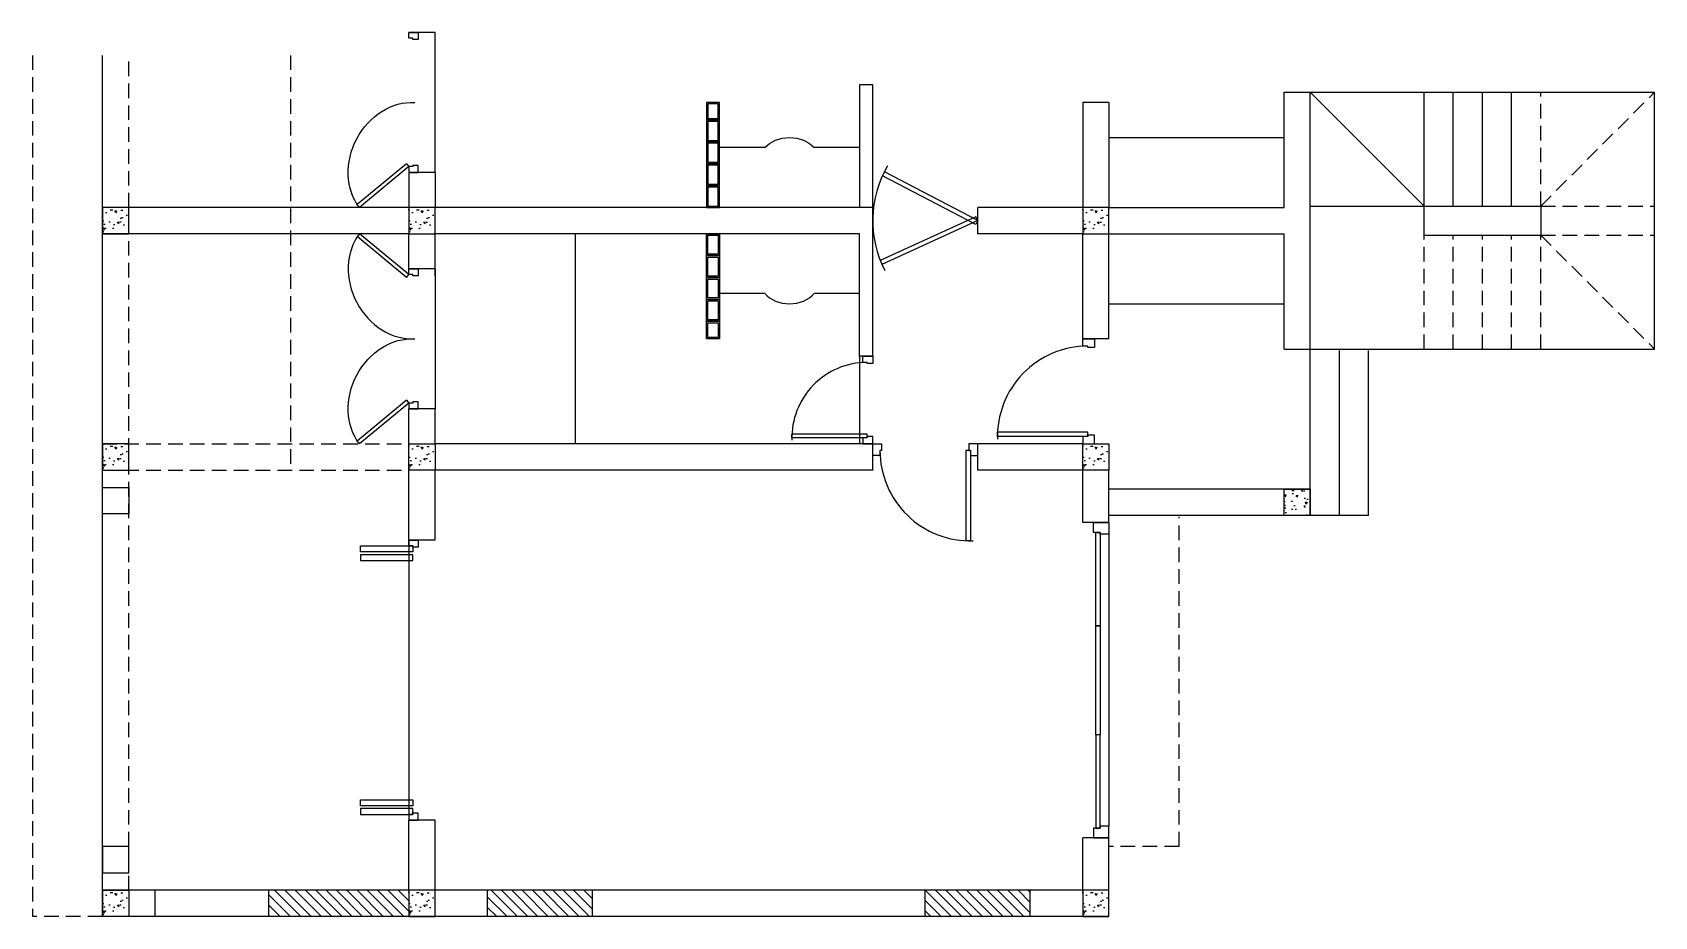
# Model space of a CAD drawing. Header units: inches. Extents: x 171009 to 352533, y -79956 to -38287.
# Drawn here: x 175195 to 175751, y -40567 to -40264 of the extents above; entities that cross this region are included whole.
import ezdxf

# ---------------------------------------------------------------- set-up
doc = ezdxf.new("R2010")
doc.units = ezdxf.units.IN
doc.header["$LTSCALE"] = 20
doc.header["$MEASUREMENT"] = 0
doc.linetypes.add('HIDDEN', pattern=[0.375, 0.25, -0.125])
doc.linetypes.add('HIDDEN2', pattern=[0.1875, 0.125, -0.0625])
doc.layers.get('0').update_dxf_attribs({"linetype": 'CONTINUOUS'})
for name, color, linetype in [('COLUMN', 31, 'CONTINUOUS'), ('DIMLINE', 254, 'CONTINUOUS'), ('DOOR', 1, 'CONTINUOUS'), ('GLASS BRICKS', 4, 'CONTINUOUS'), ('HATCH', 8, 'CONTINUOUS'), ('wall', 13, 'CONTINUOUS'), ('WINDOW', 4, 'CONTINUOUS')]:
    doc.layers.add(name, color=color, linetype=linetype)
pattern_1 = [(135, (135429.2024, -213867.0993), (-1.767766953, -1.767766953), [])]

# ---------------------------------------------------------------- blocks, each defined once
blk = doc.blocks.new('DR1H902')
at = {"color": 0}
for p, q in [((-0.5, 0), (-0.5, 1)), ((-0.5, 1), (-0.45, 1)), ((-0.45, 0), (-0.45, 1)), ((-0.5, 0), (-0.45, 0))]:
    blk.add_line(p, q, dxfattribs=at)
blk.add_arc((-0.5, 0), 1, 0, 91.707, dxfattribs=at)
blk = doc.blocks.new('A$C3B4262AC')
at = {"layer": 'DOOR'}
for p, q in [((0, 4), (0, 0)), ((2.5, 4), (0, 4)), ((0, 0), (3, 0)), ((2.5, 2.25), (2.5, 4)), ((3, 2.25), (2.5, 2.25)), ((3, 0), (3, 2.25))]:
    blk.add_line(p, q, dxfattribs=at)
blk = doc.blocks.new('A$C1F9E242A')
blk.add_blockref('A$C3B4262AC', (0, 0))
at = {"xscale": -1}
blk.add_blockref('A$C3B4262AC', (36, 0), dxfattribs=at)
at = {"layer": 'DOOR', "xscale": -31, "yscale": 31, "zscale": 68.88888888888889}
blk.add_blockref('DR1H902', (18, 2.25), dxfattribs=at)
blk = doc.blocks.new('*U28')
at = {"xscale": -1}
blk.add_blockref('A$C1F9E242A', (0, -2), dxfattribs=at)
blk = doc.blocks.new('*U48')
blk.add_blockref('A$C1F9E242A', (-36, -2))
blk = doc.blocks.new('A$C30EC73FB')
at = {"layer": 'DOOR'}
for p, q in [((2, 0), (-12, 16.94)), ((2.94, 0.78), (-11.02, 17.65)), ((2.94, 0.78), (2, 0))]:
    blk.add_line(p, q, dxfattribs=at)
at = {"layer": 'DOOR', "extrusion": (0, 0, -1)}
blk.add_ellipse((2.83, 1.52), major_axis=(-19.46, 9.92), ratio=0.847758, start_param=0.387427, end_param=2.787493, dxfattribs=at)
blk = doc.blocks.new('A$C51655814')
at = {"layer": 'DOOR', "color": 4}
for p, q in [((23.9, 0), (2.67, 43.23)), ((25.7, 0.88), (4.5, 44.05)), ((22.11, 0.88), (43.31, 44.05)), ((23.9, 0), (45.14, 43.23)), ((23.9, 0), (22.11, 0.88)), ((23.9, 0), (25.7, 0.88))]:
    blk.add_line(p, q, dxfattribs=at)
blk.add_arc((23.9, -1.65), 49.65, 61.22061, 118.77939, dxfattribs=at)

msp = doc.modelspace()

# ---------------------------------------------------------------- hatches: boundary and pattern name
h = msp.add_hatch()
h.set_pattern_fill('ANSI31', color=256, scale=20, angle=90, style=0)
h.set_pattern_definition(pattern_1)
h.paths.add_polyline_path([(175323.561, -40567.081), (175323.561, -40558.081), (175275.561, -40558.081), (175275.561, -40567.081)])
h.paths.add_polyline_path([(175297.86, -40556.881), (175297.86, -40531.447), (175281.89, -40531.447), (175281.89, -40556.881)], flags=9)
h = msp.add_hatch()
h.set_pattern_fill('ANSI31', color=256, scale=20, angle=90, style=0)
h.set_pattern_definition(pattern_1)
h.paths.add_polyline_path([(175386.561, -40567.081), (175386.561, -40558.081), (175350.561, -40558.081), (175350.561, -40567.081)])
h = msp.add_hatch()
h.set_pattern_fill('ANSI31', color=256, scale=20, angle=90, style=0)
h.set_pattern_definition([(135, (135447.2024, -213867.0993), (-1.767766953, -1.767766953), [])])
h.paths.add_polyline_path([(175536.561, -40567.081), (175536.561, -40558.081), (175500.561, -40558.081), (175500.561, -40567.081)])
at = {"layer": 'HATCH'}
h = msp.add_hatch(dxfattribs=at)
h.set_pattern_fill('AR-CONC', color=8, angle=90, style=0)
h.set_pattern_definition([(140, (137526.032, -213818.1376), (0.62752135, 7.17260183), [0.75, -8.25]), (85, (137526.032, -213818.1376), (-7.52192134, -1.38751334), [0.6, -6.6]), (190.4514, (137526.084, -213817.54), (-6.89439542, 5.78509382), [0.6374019, -7.01142112]), (136.1842, (137524.032, -213818.138), (1.65519014, 10.6724105), [1.125, -12.375]), (186.6356, (137524.17, -213817.248), (-9.7411787, 9.34662706), [0.9561029, -10.51713]), (81.1842, (137524.032, -213818.138), (-9.741186, 9.34661945), [0.9, -9.9]), (111, (137524.532, -213817.1376), (4.0261889, 5.96907052), [0.75, -8.25]), (56, (137524.532, -213817.1376), (-7.25150045, 2.43315332), [0.6, -6.6]), (161.4514, (137524.8675, -213816.64), (-3.22530497, 8.40222629), [0.6374019, -7.01142112]), (127.5, (137526.032, -213818.1376), (-3.32893854, 0.121598553), [0, -6.52, 0, -6.7, 0, -6.625]), (97.5, (137526.032, -213818.1376), (-3.94411712, 2.630695374), [0, -3.82, 0, -6.37, 0, -2.525]), (57.5, (137526.032, -213820.3676), (0.225548717, 5.33822436), [0, -2.5, 0, -7.8, 0, -10.35]), (47.5, (137526.032, -213821.3676), (-1.00104982, 5.83186169), [0, -3.25, 0, -5.18, 0, -7.35])])
h.paths.add_polyline_path([(175218.561, -40324.08), (175218.561, -40333.08), (175227.561, -40333.08), (175227.561, -40324.08)])
h = msp.add_hatch(dxfattribs=at)
h.set_pattern_fill('AR-CONC', color=8, angle=90, style=0)
h.set_pattern_definition([(140, (137631.032, -213818.139), (0.62752135, 7.17260183), [0.75, -8.25]), (85, (137631.032, -213818.139), (-7.52192134, -1.38751334), [0.6, -6.6]), (190.4514, (137631.084, -213817.5414), (-6.89439542, 5.78509382), [0.6374019, -7.01142112]), (136.1842, (137629.032, -213818.139), (1.65519014, 10.6724105), [1.125, -12.375]), (186.6356, (137629.17, -213817.25), (-9.7411787, 9.34662706), [0.9561029, -10.51713]), (81.1842, (137629.032, -213818.139), (-9.741186, 9.34661945), [0.9, -9.9]), (111, (137629.532, -213817.139), (4.0261889, 5.96907052), [0.75, -8.25]), (56, (137629.532, -213817.139), (-7.25150045, 2.43315332), [0.6, -6.6]), (161.4514, (137629.8675, -213816.642), (-3.22530497, 8.40222629), [0.6374019, -7.01142112]), (127.5, (137631.032, -213818.139), (-3.32893854, 0.121598553), [0, -6.52, 0, -6.7, 0, -6.625]), (97.5, (137631.032, -213818.139), (-3.94411712, 2.630695374), [0, -3.82, 0, -6.37, 0, -2.525]), (57.5, (137631.032, -213820.369), (0.225548717, 5.33822436), [0, -2.5, 0, -7.8, 0, -10.35]), (47.5, (137631.032, -213821.369), (-1.00104982, 5.83186169), [0, -3.25, 0, -5.18, 0, -7.35])])
h.paths.add_polyline_path([(175323.561, -40324.081), (175323.561, -40333.081), (175332.561, -40333.081), (175332.561, -40324.081)])
h = msp.add_hatch(dxfattribs=at)
h.set_pattern_fill('AR-CONC', color=8, angle=90, style=0)
h.set_pattern_definition([(140, (137862.032, -213818.139), (0.62752135, 7.17260183), [0.75, -8.25]), (85, (137862.032, -213818.139), (-7.52192134, -1.38751334), [0.6, -6.6]), (190.4514, (137862.084, -213817.5414), (-6.89439542, 5.78509382), [0.6374019, -7.01142112]), (136.1842, (137860.032, -213818.139), (1.65519014, 10.6724105), [1.125, -12.375]), (186.6356, (137860.17, -213817.25), (-9.7411787, 9.34662706), [0.9561029, -10.51713]), (81.1842, (137860.032, -213818.139), (-9.741186, 9.34661945), [0.9, -9.9]), (111, (137860.532, -213817.139), (4.0261889, 5.96907052), [0.75, -8.25]), (56, (137860.532, -213817.139), (-7.25150045, 2.43315332), [0.6, -6.6]), (161.4514, (137860.8675, -213816.642), (-3.22530497, 8.40222629), [0.6374019, -7.01142112]), (127.5, (137862.032, -213818.139), (-3.32893854, 0.121598553), [0, -6.52, 0, -6.7, 0, -6.625]), (97.5, (137862.032, -213818.139), (-3.94411712, 2.630695374), [0, -3.82, 0, -6.37, 0, -2.525]), (57.5, (137862.032, -213820.369), (0.225548717, 5.33822436), [0, -2.5, 0, -7.8, 0, -10.35]), (47.5, (137862.032, -213821.369), (-1.00104982, 5.83186169), [0, -3.25, 0, -5.18, 0, -7.35])])
h.paths.add_polyline_path([(175554.561, -40324.081), (175554.561, -40333.081), (175563.561, -40333.081), (175563.561, -40324.081)])
h = msp.add_hatch(dxfattribs=at)
h.set_pattern_fill('AR-CONC', color=8, angle=90, style=0)
h.set_pattern_definition([(140, (137526.032, -213899.139), (0.62752135, 7.17260183), [0.75, -8.25]), (85, (137526.032, -213899.139), (-7.52192134, -1.38751334), [0.6, -6.6]), (190.4514, (137526.084, -213898.5414), (-6.89439542, 5.78509382), [0.6374019, -7.01142112]), (136.1842, (137524.032, -213899.139), (1.65519014, 10.6724105), [1.125, -12.375]), (186.6356, (137524.17, -213898.25), (-9.7411787, 9.34662706), [0.9561029, -10.51713]), (81.1842, (137524.032, -213899.139), (-9.741186, 9.34661945), [0.9, -9.9]), (111, (137524.532, -213898.139), (4.0261889, 5.96907052), [0.75, -8.25]), (56, (137524.532, -213898.139), (-7.25150045, 2.43315332), [0.6, -6.6]), (161.4514, (137524.8675, -213897.642), (-3.22530497, 8.40222629), [0.6374019, -7.01142112]), (127.5, (137526.032, -213899.139), (-3.32893854, 0.121598553), [0, -6.52, 0, -6.7, 0, -6.625]), (97.5, (137526.032, -213899.139), (-3.94411712, 2.630695374), [0, -3.82, 0, -6.37, 0, -2.525]), (57.5, (137526.032, -213901.369), (0.225548717, 5.33822436), [0, -2.5, 0, -7.8, 0, -10.35]), (47.5, (137526.032, -213902.369), (-1.00104982, 5.83186169), [0, -3.25, 0, -5.18, 0, -7.35])])
h.paths.add_polyline_path([(175218.561, -40405.081), (175218.561, -40414.081), (175227.561, -40414.081), (175227.561, -40405.081)])
h = msp.add_hatch(dxfattribs=at)
h.set_pattern_fill('AR-CONC', color=8, angle=90, style=0)
h.set_pattern_definition([(140, (137631.032, -213899.139), (0.62752135, 7.17260183), [0.75, -8.25]), (85, (137631.032, -213899.139), (-7.52192134, -1.38751334), [0.6, -6.6]), (190.4514, (137631.084, -213898.5414), (-6.89439542, 5.78509382), [0.6374019, -7.01142112]), (136.1842, (137629.032, -213899.139), (1.65519014, 10.6724105), [1.125, -12.375]), (186.6356, (137629.17, -213898.25), (-9.7411787, 9.34662706), [0.9561029, -10.51713]), (81.1842, (137629.032, -213899.139), (-9.741186, 9.34661945), [0.9, -9.9]), (111, (137629.532, -213898.139), (4.0261889, 5.96907052), [0.75, -8.25]), (56, (137629.532, -213898.139), (-7.25150045, 2.43315332), [0.6, -6.6]), (161.4514, (137629.8675, -213897.642), (-3.22530497, 8.40222629), [0.6374019, -7.01142112]), (127.5, (137631.032, -213899.139), (-3.32893854, 0.121598553), [0, -6.52, 0, -6.7, 0, -6.625]), (97.5, (137631.032, -213899.139), (-3.94411712, 2.630695374), [0, -3.82, 0, -6.37, 0, -2.525]), (57.5, (137631.032, -213901.369), (0.225548717, 5.33822436), [0, -2.5, 0, -7.8, 0, -10.35]), (47.5, (137631.032, -213902.369), (-1.00104982, 5.83186169), [0, -3.25, 0, -5.18, 0, -7.35])])
h.paths.add_polyline_path([(175323.561, -40405.081), (175323.561, -40414.081), (175332.561, -40414.081), (175332.561, -40405.081)])
h = msp.add_hatch(dxfattribs=at)
h.set_pattern_fill('AR-CONC', color=8, angle=90, style=0)
h.set_pattern_definition([(140, (137862.032, -213899.1406), (0.62752135, 7.17260183), [0.75, -8.25]), (85, (137862.032, -213899.1406), (-7.52192134, -1.38751334), [0.6, -6.6]), (190.4514, (137862.084, -213898.543), (-6.89439542, 5.78509382), [0.6374019, -7.01142112]), (136.1842, (137860.032, -213899.141), (1.65519014, 10.6724105), [1.125, -12.375]), (186.6356, (137860.17, -213898.251), (-9.7411787, 9.34662706), [0.9561029, -10.51713]), (81.1842, (137860.032, -213899.141), (-9.741186, 9.34661945), [0.9, -9.9]), (111, (137860.532, -213898.1406), (4.0261889, 5.96907052), [0.75, -8.25]), (56, (137860.532, -213898.1406), (-7.25150045, 2.43315332), [0.6, -6.6]), (161.4514, (137860.8675, -213897.643), (-3.22530497, 8.40222629), [0.6374019, -7.01142112]), (127.5, (137862.032, -213899.1406), (-3.32893854, 0.121598553), [0, -6.52, 0, -6.7, 0, -6.625]), (97.5, (137862.032, -213899.1406), (-3.94411712, 2.630695374), [0, -3.82, 0, -6.37, 0, -2.525]), (57.5, (137862.032, -213901.3706), (0.225548717, 5.33822436), [0, -2.5, 0, -7.8, 0, -10.35]), (47.5, (137862.032, -213902.3706), (-1.00104982, 5.83186169), [0, -3.25, 0, -5.18, 0, -7.35])])
h.paths.add_polyline_path([(175554.561, -40405.083), (175554.561, -40414.083), (175563.561, -40414.083), (175563.561, -40405.083)])
h = msp.add_hatch(dxfattribs=at)
h.set_pattern_fill('AR-CONC', color=8, angle=90, style=0)
h.set_pattern_definition([(140, (133634.3377, -215981.478), (0.62752135, 7.17260183), [0.75, -8.25]), (85, (133634.338, -215981.478), (-7.52192134, -1.38751334), [0.6, -6.6]), (190.4514, (133634.39, -215980.88), (-6.89439542, 5.78509382), [0.6374019, -7.01142112]), (136.1842, (133632.338, -215981.478), (1.65519014, 10.6724105), [1.125, -12.375]), (186.6356, (133632.476, -215980.588), (-9.7411787, 9.34662706), [0.9561029, -10.51713]), (81.1842, (133632.338, -215981.478), (-9.741186, 9.34661945), [0.9, -9.9]), (111, (133632.8377, -215980.478), (4.0261889, 5.96907052), [0.75, -8.25]), (56, (133632.838, -215980.478), (-7.25150045, 2.43315332), [0.6, -6.6]), (161.4514, (133633.173, -215979.98), (-3.22530497, 8.40222629), [0.6374019, -7.01142112]), (127.5, (133634.3377, -215981.4777), (-3.32893854, 0.121598553), [0, -6.52, 0, -6.7, 0, -6.625]), (97.5, (133634.3377, -215981.4777), (-3.94411712, 2.630695374), [0, -3.82, 0, -6.37, 0, -2.525]), (57.5, (133634.3377, -215983.7077), (0.225548717, 5.33822436), [0, -2.5, 0, -7.8, 0, -10.35]), (47.5, (133634.3377, -215984.7077), (-1.00104982, 5.83186169), [0, -3.25, 0, -5.18, 0, -7.35])])
h.paths.add_polyline_path([(175623.561, -40420.583), (175623.561, -40429.581), (175632.561, -40429.581), (175632.561, -40420.583)])
h = msp.add_hatch(dxfattribs=at)
h.set_pattern_fill('AR-CONC', color=8, angle=90, style=0)
h.set_pattern_definition([(140, (137526.032, -214052.139), (0.62752135, 7.17260183), [0.75, -8.25]), (85, (137526.032, -214052.139), (-7.52192134, -1.38751334), [0.6, -6.6]), (190.4514, (137526.084, -214051.5414), (-6.89439542, 5.78509382), [0.6374019, -7.01142112]), (136.1842, (137524.032, -214052.139), (1.65519014, 10.6724105), [1.125, -12.375]), (186.6356, (137524.17, -214051.25), (-9.7411787, 9.34662706), [0.9561029, -10.51713]), (81.1842, (137524.032, -214052.139), (-9.741186, 9.34661945), [0.9, -9.9]), (111, (137524.532, -214051.139), (4.0261889, 5.96907052), [0.75, -8.25]), (56, (137524.532, -214051.139), (-7.25150045, 2.43315332), [0.6, -6.6]), (161.4514, (137524.8675, -214050.642), (-3.22530497, 8.40222629), [0.6374019, -7.01142112]), (127.5, (137526.032, -214052.139), (-3.32893854, 0.121598553), [0, -6.52, 0, -6.7, 0, -6.625]), (97.5, (137526.032, -214052.139), (-3.94411712, 2.630695374), [0, -3.82, 0, -6.37, 0, -2.525]), (57.5, (137526.032, -214054.369), (0.225548717, 5.33822436), [0, -2.5, 0, -7.8, 0, -10.35]), (47.5, (137526.032, -214055.369), (-1.00104982, 5.83186169), [0, -3.25, 0, -5.18, 0, -7.35])])
h.paths.add_polyline_path([(175218.561, -40558.081), (175218.561, -40567.081), (175227.561, -40567.081), (175227.561, -40558.081)])
h = msp.add_hatch(dxfattribs=at)
h.set_pattern_fill('AR-CONC', color=8, angle=90, style=0)
h.set_pattern_definition([(140, (137631.032, -214052.139), (0.62752135, 7.17260183), [0.75, -8.25]), (85, (137631.032, -214052.139), (-7.52192134, -1.38751334), [0.6, -6.6]), (190.4514, (137631.084, -214051.5414), (-6.89439542, 5.78509382), [0.6374019, -7.01142112]), (136.1842, (137629.032, -214052.139), (1.65519014, 10.6724105), [1.125, -12.375]), (186.6356, (137629.17, -214051.25), (-9.7411787, 9.34662706), [0.9561029, -10.51713]), (81.1842, (137629.032, -214052.139), (-9.741186, 9.34661945), [0.9, -9.9]), (111, (137629.532, -214051.139), (4.0261889, 5.96907052), [0.75, -8.25]), (56, (137629.532, -214051.139), (-7.25150045, 2.43315332), [0.6, -6.6]), (161.4514, (137629.8675, -214050.642), (-3.22530497, 8.40222629), [0.6374019, -7.01142112]), (127.5, (137631.032, -214052.139), (-3.32893854, 0.121598553), [0, -6.52, 0, -6.7, 0, -6.625]), (97.5, (137631.032, -214052.139), (-3.94411712, 2.630695374), [0, -3.82, 0, -6.37, 0, -2.525]), (57.5, (137631.032, -214054.369), (0.225548717, 5.33822436), [0, -2.5, 0, -7.8, 0, -10.35]), (47.5, (137631.032, -214055.369), (-1.00104982, 5.83186169), [0, -3.25, 0, -5.18, 0, -7.35])])
h.paths.add_polyline_path([(175323.561, -40558.081), (175323.561, -40567.081), (175332.561, -40567.081), (175332.561, -40558.081)])
h = msp.add_hatch(dxfattribs=at)
h.set_pattern_fill('AR-CONC', color=8, angle=90, style=0)
h.set_pattern_definition([(140, (137862.032, -214052.139), (0.62752135, 7.17260183), [0.75, -8.25]), (85, (137862.032, -214052.139), (-7.52192134, -1.38751334), [0.6, -6.6]), (190.4514, (137862.084, -214051.5414), (-6.89439542, 5.78509382), [0.6374019, -7.01142112]), (136.1842, (137860.032, -214052.139), (1.65519014, 10.6724105), [1.125, -12.375]), (186.6356, (137860.17, -214051.25), (-9.7411787, 9.34662706), [0.9561029, -10.51713]), (81.1842, (137860.032, -214052.139), (-9.741186, 9.34661945), [0.9, -9.9]), (111, (137860.532, -214051.139), (4.0261889, 5.96907052), [0.75, -8.25]), (56, (137860.532, -214051.139), (-7.25150045, 2.43315332), [0.6, -6.6]), (161.4514, (137860.8675, -214050.642), (-3.22530497, 8.40222629), [0.6374019, -7.01142112]), (127.5, (137862.032, -214052.139), (-3.32893854, 0.121598553), [0, -6.52, 0, -6.7, 0, -6.625]), (97.5, (137862.032, -214052.139), (-3.94411712, 2.630695374), [0, -3.82, 0, -6.37, 0, -2.525]), (57.5, (137862.032, -214054.369), (0.225548717, 5.33822436), [0, -2.5, 0, -7.8, 0, -10.35]), (47.5, (137862.032, -214055.369), (-1.00104982, 5.83186169), [0, -3.25, 0, -5.18, 0, -7.35])])
h.paths.add_polyline_path([(175554.561, -40558.081), (175554.561, -40567.081), (175563.561, -40567.081), (175563.561, -40558.081)])

# ---------------------------------------------------------------- linework, layer by layer
for p, q in [((175332.561, -40312.081), (175332.561, -40264.081)), ((175632.561, -40284.581), (175750.561, -40284.581)), ((175671.561, -40323.581), (175632.561, -40284.581)), ((175671.561, -40323.581), (175671.561, -40284.581)), ((175681.561, -40323.581), (175681.561, -40284.581)), ((175691.561, -40323.581), (175691.561, -40284.581)), ((175701.561, -40323.581), (175701.561, -40284.581)), ((175750.561, -40372.581), (175750.561, -40284.581)), ((175445.62, -40303.561), (175430.061, -40303.561)), ((175478.061, -40303.561), (175462.501, -40303.561)), ((175563.561, -40300.081), (175623.561, -40300.081)), ((175632.561, -40323.581), (175671.561, -40323.581)), ((175380.561, -40333.081), (175380.561, -40405.081)), ((175332.561, -40345.081), (175332.561, -40393.081)), ((175445.62, -40353.602), (175430.061, -40353.602)), ((175478.061, -40353.602), (175462.501, -40353.602)), ((175563.561, -40357.081), (175623.561, -40357.081)), ((175478.061, -40375.081), (175478.061, -40405.081)), ((175632.561, -40429.583), (175632.561, -40372.581)), ((175632.561, -40372.581), (175750.561, -40372.581)), ((175642.561, -40429.581), (175642.561, -40373.081)), ((175652.561, -40429.581), (175652.561, -40373.081)), ((175632.561, -40420.581), (175563.561, -40420.581)), ((175632.561, -40429.581), (175563.561, -40429.581)), ((175652.561, -40429.581), (175632.561, -40429.581)), ((175563.561, -40436.081), (175563.561, -40536.081))]:
    msp.add_line(p, q)
at = {"linetype": 'HIDDEN'}
for p, q in [((175194.561, -40271.934), (175194.561, -40567.081)), ((175711.561, -40323.581), (175711.561, -40284.581)), ((175711.561, -40323.581), (175750.561, -40284.581)), ((175711.561, -40323.581), (175750.561, -40323.581)), ((175671.561, -40372.581), (175671.561, -40333.581)), ((175681.561, -40372.581), (175681.561, -40333.581)), ((175691.561, -40372.581), (175691.561, -40333.581)), ((175701.561, -40372.581), (175701.561, -40333.581)), ((175711.561, -40372.581), (175711.561, -40333.581)), ((175711.561, -40333.581), (175750.561, -40333.581)), ((175711.561, -40333.581), (175750.561, -40372.581)), ((175587.561, -40543.081), (175587.561, -40430.081)), ((175587.561, -40543.081), (175563.561, -40543.081)), ((175218.561, -40567.081), (175194.561, -40567.081))]:
    msp.add_line(p, q, dxfattribs=at)
at = {"linetype": 'HIDDEN2', "ltscale": 2}
for p, q in [((175227.561, -40324.081), (175227.561, -40271.934)), ((175283.061, -40271.934), (175283.061, -40414.081)), ((175227.561, -40558.081), (175227.561, -40333.081)), ((175632.561, -40352.581), (175632.561, -40349.581)), ((175218.561, -40405.081), (175323.561, -40405.081)), ((175218.561, -40414.081), (175323.561, -40414.081))]:
    msp.add_line(p, q, dxfattribs=at)
at = {"lineweight": -2}
for points in [[(175227.579, -40420.058), (175227.579, -40429.058), (175218.579, -40429.058), (175218.579, -40420.058)], [(175227.579, -40552.104), (175227.579, -40543.104), (175218.579, -40543.104), (175218.579, -40552.104)]]:
    msp.add_lwpolyline(points, close=True, dxfattribs=at)
at = {"extrusion": (0, 0, -1)}
msp.add_ellipse((175454.061, -40307.572), major_axis=(-10, 0), ratio=0.748, start_param=0.566015, end_param=2.5755777, dxfattribs=at)
msp.add_ellipse((175454.061, -40349.591), major_axis=(-10, 0), ratio=0.748, start_param=0.566015, end_param=2.5755777)
at = {"layer": 'COLUMN'}
for points in [[(175227.561, -40333.08), (175227.561, -40324.08), (175218.561, -40324.08), (175218.561, -40333.08)], [(175332.561, -40333.081), (175332.561, -40324.081), (175323.561, -40324.081), (175323.561, -40333.081)], [(175563.561, -40333.081), (175563.561, -40324.081), (175554.561, -40324.081), (175554.561, -40333.081)], [(175227.561, -40414.081), (175227.561, -40405.081), (175218.561, -40405.081), (175218.561, -40414.081)], [(175332.561, -40405.083), (175332.561, -40414.083), (175323.561, -40414.083), (175323.561, -40405.083)], [(175563.561, -40405.083), (175563.561, -40414.083), (175554.561, -40414.083), (175554.561, -40405.083)], [(175632.561, -40420.583), (175632.561, -40429.583), (175623.561, -40429.583), (175623.561, -40420.583)], [(175227.561, -40558.081), (175227.561, -40567.081), (175218.561, -40567.081), (175218.561, -40558.081)], [(175332.561, -40567.083), (175332.561, -40558.083), (175323.561, -40558.083), (175323.561, -40567.083)], [(175563.561, -40567.083), (175563.561, -40558.083), (175554.561, -40558.083), (175554.561, -40567.083)]]:
    msp.add_lwpolyline(points, close=True, dxfattribs=at)
at = {"layer": 'DOOR', "color": 4}
for points in [[(175324.961, -40440.081), (175324.961, -40442.081), (175306.961, -40442.081), (175306.961, -40440.081)], [(175324.961, -40445.081), (175324.961, -40443.081), (175306.961, -40443.081), (175306.961, -40445.081)], [(175324.961, -40527.081), (175324.961, -40529.081), (175306.961, -40529.081), (175306.961, -40527.081)], [(175324.961, -40532.081), (175324.961, -40530.081), (175306.961, -40530.081), (175306.961, -40532.081)]]:
    msp.add_lwpolyline(points, close=True, dxfattribs=at)
at = {"layer": 'GLASS BRICKS'}
for points in [[(175430.061, -40294.081), (175430.061, -40288.081), (175425.561, -40288.081), (175425.561, -40294.081)], [(175430.061, -40301.581), (175430.061, -40294.081), (175425.561, -40294.081), (175425.561, -40301.581)], [(175430.061, -40309.081), (175430.061, -40301.581), (175425.561, -40301.581), (175425.561, -40309.081)], [(175430.061, -40316.581), (175430.061, -40309.081), (175425.561, -40309.081), (175425.561, -40316.581)], [(175430.061, -40324.081), (175430.061, -40316.581), (175425.561, -40316.581), (175425.561, -40324.081)], [(175430.061, -40333.081), (175430.061, -40340.581), (175425.561, -40340.581), (175425.561, -40333.081)], [(175430.061, -40340.581), (175430.061, -40348.081), (175425.561, -40348.081), (175425.561, -40340.581)], [(175430.061, -40348.081), (175430.061, -40355.581), (175425.561, -40355.581), (175425.561, -40348.081)], [(175430.061, -40355.581), (175430.061, -40363.081), (175425.561, -40363.081), (175425.561, -40355.581)], [(175430.061, -40363.081), (175430.061, -40369.081), (175425.561, -40369.081), (175425.561, -40363.081)]]:
    msp.add_lwpolyline(points, close=True, dxfattribs=at)
at = {"layer": 'GLASS BRICKS', "color": 8}
for points in [[(175429.561, -40293.581), (175429.561, -40288.581), (175426.061, -40288.581), (175426.061, -40293.581)], [(175429.561, -40301.081), (175429.561, -40294.581), (175426.061, -40294.581), (175426.061, -40301.081)], [(175429.561, -40308.581), (175429.561, -40302.081), (175426.061, -40302.081), (175426.061, -40308.581)], [(175429.561, -40316.081), (175429.561, -40309.581), (175426.061, -40309.581), (175426.061, -40316.081)], [(175429.561, -40323.581), (175429.561, -40317.081), (175426.061, -40317.081), (175426.061, -40323.581)], [(175429.561, -40333.581), (175429.561, -40340.081), (175426.061, -40340.081), (175426.061, -40333.581)], [(175429.561, -40341.081), (175429.561, -40347.581), (175426.061, -40347.581), (175426.061, -40341.081)], [(175429.561, -40348.581), (175429.561, -40355.081), (175426.061, -40355.081), (175426.061, -40348.581)], [(175429.561, -40356.081), (175429.561, -40362.581), (175426.061, -40362.581), (175426.061, -40356.081)], [(175429.561, -40363.581), (175429.561, -40368.581), (175426.061, -40368.581), (175426.061, -40363.581)]]:
    msp.add_lwpolyline(points, close=True, dxfattribs=at)
at = {"layer": 'wall'}
for p, q in [((175332.561, -40264.081), (175323.561, -40264.081)), ((175478.061, -40282.081), (175478.061, -40324.081)), ((175482.561, -40282.081), (175478.061, -40282.081)), ((175482.561, -40375.081), (175482.561, -40282.081)), ((175623.561, -40324.081), (175623.561, -40284.581)), ((175623.561, -40284.581), (175632.561, -40284.581)), ((175632.561, -40372.581), (175632.561, -40284.581)), ((175554.561, -40288.081), (175554.561, -40324.081)), ((175563.561, -40288.081), (175554.561, -40288.081)), ((175563.561, -40288.081), (175563.561, -40324.081)), ((175323.561, -40312.081), (175323.561, -40324.081)), ((175332.561, -40312.081), (175323.561, -40312.081)), ((175332.561, -40312.081), (175332.561, -40324.081)), ((175323.561, -40324.081), (175218.561, -40324.081)), ((175218.561, -40333.081), (175218.561, -40324.081)), ((175227.561, -40333.081), (175227.561, -40324.081)), ((175482.561, -40324.081), (175332.561, -40324.081)), ((175554.561, -40324.081), (175518.561, -40324.081)), ((175518.561, -40333.081), (175518.561, -40324.081)), ((175563.561, -40324.081), (175623.561, -40324.081)), ((175671.561, -40333.581), (175671.561, -40323.581)), ((175671.561, -40323.581), (175711.561, -40323.581)), ((175711.561, -40323.581), (175711.561, -40333.581)), ((175323.561, -40333.081), (175218.561, -40333.081)), ((175323.561, -40345.081), (175323.561, -40333.081)), ((175478.061, -40333.081), (175332.561, -40333.081)), ((175332.561, -40347.481), (175332.561, -40333.081)), ((175478.061, -40375.081), (175478.061, -40333.081)), ((175554.561, -40333.081), (175518.561, -40333.081)), ((175554.561, -40369.081), (175554.561, -40333.081)), ((175563.561, -40369.081), (175563.561, -40333.081)), ((175563.561, -40333.081), (175623.561, -40333.081)), ((175623.561, -40372.581), (175623.561, -40333.081)), ((175671.561, -40333.581), (175711.561, -40333.581)), ((175332.561, -40345.081), (175323.561, -40345.081)), ((175563.561, -40369.081), (175554.561, -40369.081)), ((175482.561, -40375.081), (175478.061, -40375.081)), ((175623.561, -40372.581), (175632.561, -40372.581)), ((175323.561, -40438.081), (175323.561, -40393.081)), ((175332.561, -40393.081), (175323.561, -40393.081)), ((175332.561, -40405.081), (175332.561, -40393.081)), ((175482.561, -40405.081), (175332.561, -40405.081)), ((175482.561, -40414.081), (175482.561, -40405.081)), ((175554.561, -40405.081), (175518.561, -40405.081)), ((175518.561, -40414.081), (175518.561, -40405.081)), ((175554.561, -40432.081), (175554.561, -40405.083)), ((175482.561, -40414.081), (175332.561, -40414.081)), ((175332.561, -40438.081), (175332.561, -40414.081)), ((175554.561, -40414.081), (175518.561, -40414.081)), ((175563.561, -40432.081), (175563.561, -40414.081)), ((175563.561, -40432.081), (175554.561, -40432.081)), ((175332.561, -40438.081), (175323.561, -40438.081)), ((175323.561, -40558.081), (175323.561, -40534.081)), ((175332.561, -40534.081), (175323.561, -40534.081)), ((175332.561, -40558.081), (175332.561, -40534.081)), ((175563.561, -40540.081), (175554.561, -40540.081)), ((175554.561, -40558.081), (175554.561, -40540.081)), ((175563.561, -40558.081), (175563.561, -40540.081)), ((175323.561, -40558.081), (175218.561, -40558.081)), ((175227.561, -40558.081), (175218.561, -40558.081)), ((175218.561, -40558.081), (175218.561, -40567.081)), ((175236.561, -40558.081), (175236.561, -40567.081)), ((175275.561, -40567.081), (175275.561, -40558.081)), ((175554.561, -40558.081), (175332.561, -40558.081)), ((175350.561, -40567.081), (175350.561, -40558.081)), ((175386.561, -40567.081), (175386.561, -40558.081)), ((175500.561, -40567.081), (175500.561, -40558.081)), ((175536.561, -40567.081), (175536.561, -40558.081)), ((175563.561, -40567.081), (175218.561, -40567.081)), ((175227.561, -40567.081), (175218.561, -40567.081))]:
    msp.add_line(p, q, dxfattribs=at)
at = {"layer": 'wall', "color": 7}
for p, q in [((175218.561, -40324.081), (175218.561, -40271.934)), ((175218.561, -40558.081), (175218.561, -40333.081)), ((175323.561, -40438.081), (175323.561, -40534.081))]:
    msp.add_line(p, q, dxfattribs=at)
at = {"layer": 'WINDOW', "color": 4}
for points in [[(175559.061, -40435.415), (175560.561, -40435.415), (175560.561, -40467.415), (175559.061, -40467.415)], [(175559.061, -40467.415), (175560.561, -40467.415), (175560.561, -40504.748), (175559.061, -40504.748)], [(175559.061, -40536.748), (175560.561, -40536.748), (175560.561, -40504.748), (175559.061, -40504.748)]]:
    msp.add_lwpolyline(points, close=True, dxfattribs=at)

# ---------------------------------------------------------------- block references
at = {"rotation": 90}
for p, xscale, yscale, zscale in [((175326.761, -40264.081), -0.7999999999883585, 0.8000000000010914, 0.7999999999999999), ((175326.761, -40264.081), -0.7999999999883585, 0.8000000000010914, 0.7999999999999999), ((175326.761, -40312.081), 0.7999999999883585, 0.8000000000010914, 0.7999999999999999), ((175326.761, -40345.081), -0.7999999999883585, 0.8000000000010914, 0.7999999999999999), ((175326.761, -40393.081), 0.7999999999883585, 0.8000000000010914, 0.7999999999999999), ((175563.561, -40432.081), -1.333333333313931, 1.33333333333394, 1.333333333333333), ((175326.761, -40438.081), -0.7999999999883585, 0.8000000000010914, 0.7999999999999999), ((175326.761, -40534.081), 0.8000000000029104, 0.8000000000010914, 0.7999999999999999), ((175563.561, -40540.081), 1.333333333335759, 1.33333333333394, 1.333333333333333)]:
    msp.add_blockref('A$C3B4262AC', p, dxfattribs=dict(at, xscale=xscale, yscale=yscale, zscale=zscale))
at = {"layer": 'DIMLINE', "rotation": 90}
for p in [(175323.561, -40312.081), (175323.561, -40393.081)]:
    msp.add_blockref('A$C30EC73FB', p, dxfattribs=at)
at = {"layer": 'DIMLINE', "xscale": -1, "rotation": 90}
msp.add_blockref('A$C30EC73FB', (175323.561, -40345.081), dxfattribs=at)
at = {"layer": 'DOOR', "color": 4, "xscale": 0.7500000000024354, "yscale": 0.750000000003638, "zscale": 0.749999999998335, "rotation": 88.5129051763102}
msp.add_blockref('A$C51655814', (175518.096, -40346.503), dxfattribs=at)
at = {"layer": 'DOOR', "xscale": -1}
for p, rotation in [((175556.561, -40405.081), 90), ((175518.561, -40407.082), 180)]:
    msp.add_blockref('*U48', p, dxfattribs=dict(at, rotation=rotation))
at = {"layer": 'DOOR', "xscale": 0.8333333333321207, "yscale": 0.8333333333321207, "zscale": 0.8333333333333334, "rotation": 90}
msp.add_blockref('*U28', (175480.894, -40375.082), dxfattribs=at)

doc.saveas('drawing.dxf')
